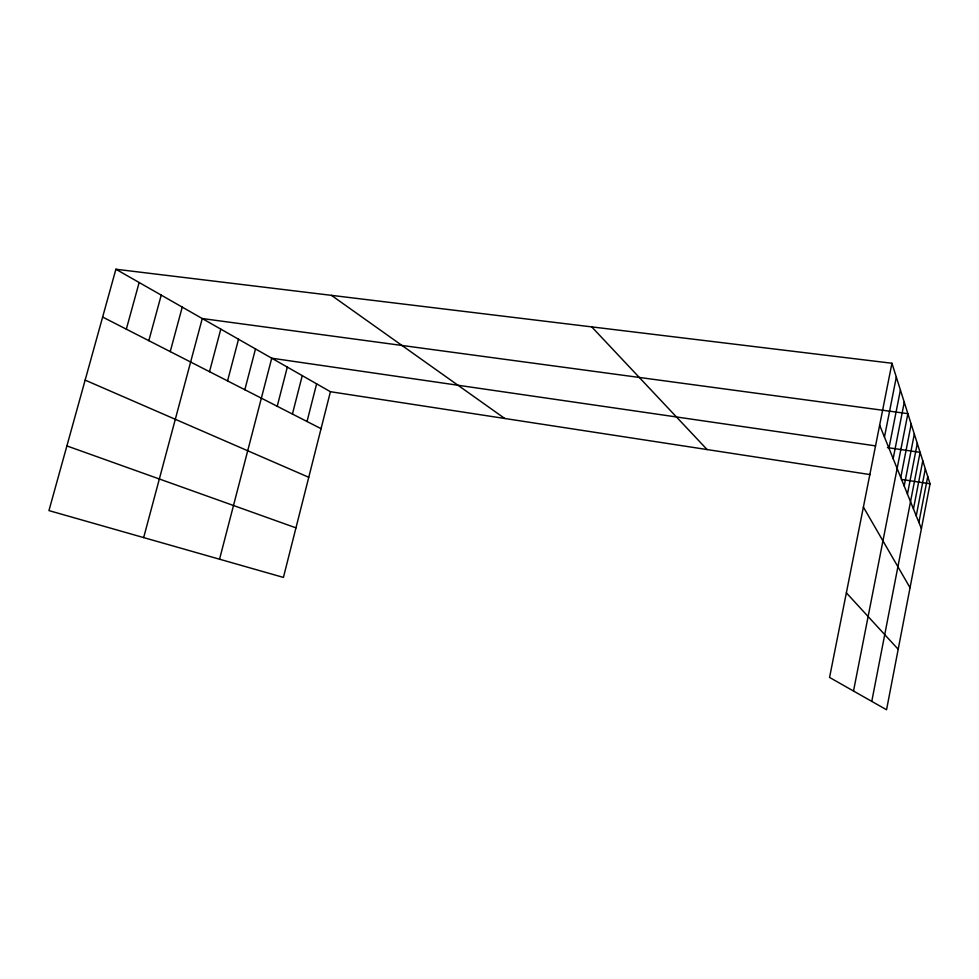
<?xml version="1.0" encoding="UTF-8"?>
<svg xmlns="http://www.w3.org/2000/svg" width="979" height="979" viewBox="0 0 979 979"><rect width="100%" height="100%" fill="white"/><g stroke="black" fill="none" stroke-linecap="round" stroke-linejoin="round"><path stroke-width="1.47" d="M913.456 508.933L922.781 460.791M916.246 515.835L925.326 468.843M918.889 522.394L927.737 476.504M891.942 363.258L930.05 483.797L886.546 709.763L829.568 677.444L891.942 363.258L115.901 269.237L48.95 510.597L283.42 577.414L330.412 391.71L115.901 269.237M900.766 477.483L911.192 424.14M904.192 485.988L914.325 434.052M907.447 494.04L917.286 443.438M871.775 701.38L920.101 452.335L887.439 447.599M888.944 448.198L900.411 390.034M893.166 458.649L904.266 402.21M853.517 691.027L907.876 413.652L202.261 318.542L143.668 537.581M884.453 437.075L896.323 377.086M307.027 421.508L316.621 383.829M292.415 414.044L302.266 375.642M277.216 406.273L287.312 367.101M219.553 559.205L271.734 358.204L875.544 445.873M244.823 389.728L255.495 348.928M227.556 380.904L238.533 339.248M209.506 371.677L220.801 329.128M170.236 351.608L182.241 307.112M148.832 340.668L161.229 295.12M126.328 329.177L139.153 282.503M330.412 391.71L870.209 474.607M901.414 479.404L930.05 483.797M66.89 445.922L295.964 527.852M85.149 380.121L308.752 477.287M102.636 317.061L321.063 428.68M331.416 295.34L504.76 418.486M591.72 326.876L707.119 449.569M846.37 592.833L898.196 649.297M863.392 507.073L910.042 587.73M879.656 425.18L921.41 528.648"/></g></svg>
